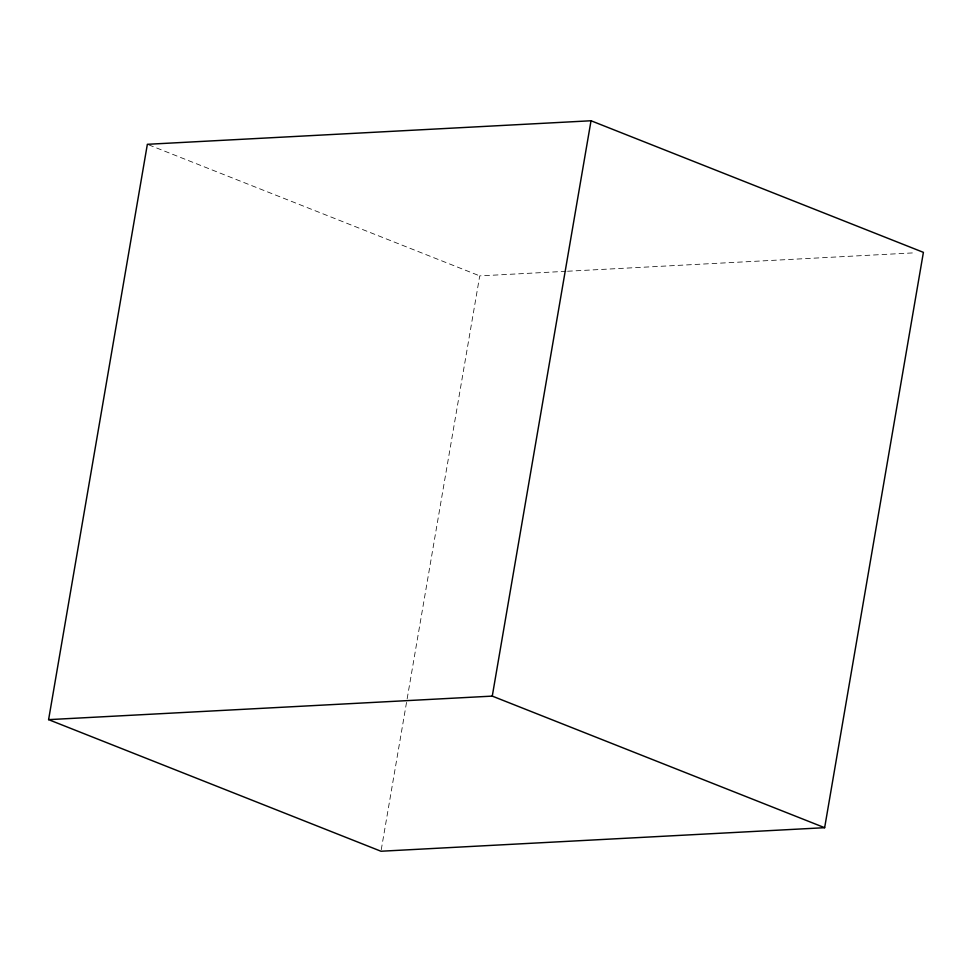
<?xml version="1.0" encoding="UTF-8"?>
<svg xmlns="http://www.w3.org/2000/svg" width="972" height="972" viewBox="0 0 972 972"><rect width="100%" height="100%" fill="white"/><g stroke="black" fill="none" stroke-linecap="round" stroke-linejoin="round"><path stroke-width="0.73" stroke-dasharray="4.86 3.65" d="M381.243 849.747L479.731 275.89L566.044 271.31M567.563 271.237L915.831 252.756M148.765 144.864L479.731 275.89"/><path stroke-width="1.46" d="M48.6 719.644L147.355 144.306L591.025 120.759L923.4 252.356L824.645 827.694L380.975 851.241L48.6 719.644L492.269 696.11L824.645 827.694M492.269 696.11L591.025 120.759"/></g></svg>
